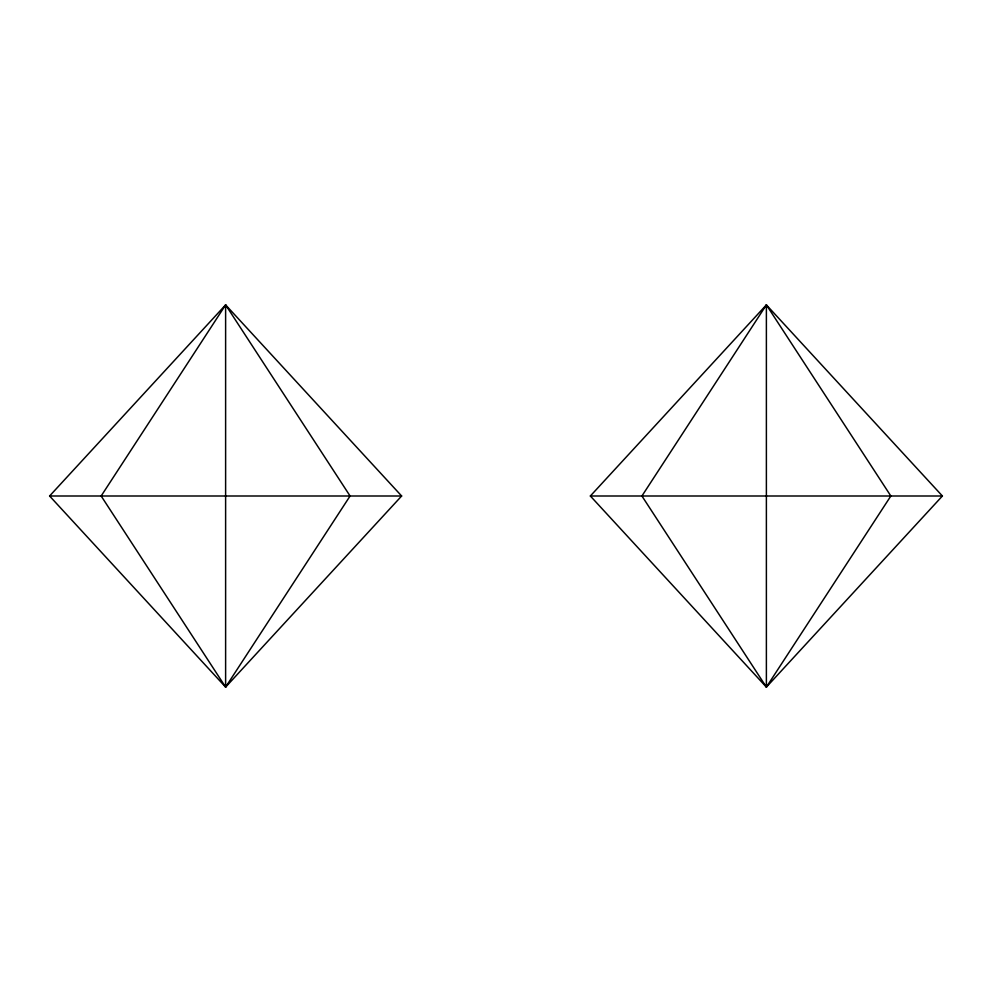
<?xml version="1.0" encoding="UTF-8"?>
<svg xmlns="http://www.w3.org/2000/svg" width="992" height="992" viewBox="0 0 992 992"><rect width="100%" height="100%" fill="white"/><g stroke="black" fill="none" stroke-linecap="round" stroke-linejoin="round"><path stroke-width="1.49" d="M225.618 304.891L101.159 496L225.618 687.109L401.636 496L225.618 304.891L49.6 496L225.618 687.109L350.077 496L225.618 304.891L225.618 687.109M766.382 304.891L641.923 496L766.382 687.109L942.4 496L766.382 304.891L590.364 496L766.382 687.109L890.841 496L766.382 304.891L766.382 687.109M49.6 496L401.636 496M590.364 496L942.4 496"/></g></svg>
